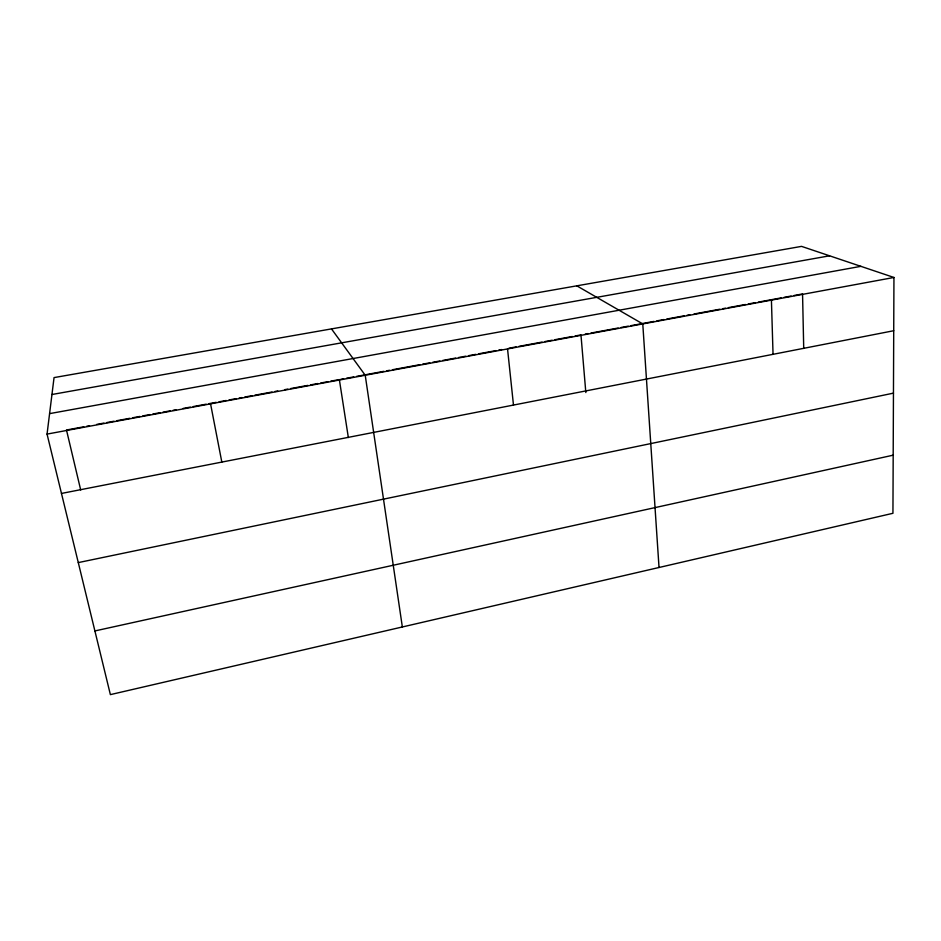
<?xml version="1.0" encoding="UTF-8"?>
<svg xmlns="http://www.w3.org/2000/svg" width="941" height="941" viewBox="0 0 941 941"><rect width="100%" height="100%" fill="white"/><g stroke="black" fill="none" stroke-linecap="round" stroke-linejoin="round"><path stroke-width="1.41" d="M893.95 277.466L892.938 513.292L110.379 694.623L47.05 434.095L54.049 377.6L801.544 246.377L893.95 277.466L47.05 434.095M94.9 630.94L893.185 455.173M78.279 562.6L893.456 393.138M61.471 493.437L893.715 330.726M83.761 426.814L66.482 430.002L80.691 489.967M86.643 426.285L89.513 425.744M96.723 424.415L103.922 423.085M106.792 422.556L114.002 421.227M116.872 420.686L129.834 418.298M132.716 417.757L139.915 416.428M142.797 415.898L149.995 414.569M152.877 414.028L160.076 412.699M162.958 412.17L170.156 410.841M173.038 410.311L175.92 409.77M183.119 408.441L190.317 407.112M193.199 406.583L206.161 404.183M209.02 403.654L216.183 402.336M219.053 401.807L226.205 400.478M229.075 399.949L236.238 398.619M239.096 398.09L241.966 397.561M244.825 397.031L251.988 395.714M254.858 395.185L272.043 392.009M274.901 391.48L277.771 390.95M284.923 389.621L287.793 389.092M290.651 388.562L307.836 385.387M310.706 384.857L317.87 383.54M320.728 383.011L327.891 381.681M330.75 381.152L339.348 379.564L348.346 437.553M340.783 379.294L343.653 378.764M346.523 378.235L353.698 376.906M356.58 376.376L363.755 375.047M366.625 374.518L383.857 371.33M386.727 370.801L389.598 370.272M392.468 369.742L419.745 364.696M422.615 364.167L429.802 362.838M432.672 362.309L439.847 360.979M442.717 360.45L455.644 358.062M458.514 357.533L461.384 357.004M462.819 356.733L465.701 356.204M468.583 355.674L475.781 354.345M478.663 353.804L495.954 350.617M498.836 350.076L501.718 349.546M508.916 348.217L516.127 346.888M519.009 346.347L542.063 342.089M544.945 341.559L552.144 340.23M555.025 339.689L572.316 336.502M575.198 335.961L580.962 334.902L585.831 392.55M585.255 334.102L588.113 333.573M590.983 333.043L618.19 328.021M621.06 327.492L628.223 326.162M631.082 325.633L653.995 321.399M656.865 320.869L664.017 319.54M666.887 319.011L684.072 315.835M686.942 315.306L689.8 314.776M694.093 313.988L719.783 309.236M722.641 308.707L725.487 308.178M728.346 307.648L745.472 304.484M748.33 303.955L755.458 302.637M758.317 302.108L781.148 297.897M784.006 297.368L791.134 296.05M793.992 295.521L802.555 293.933L803.72 348.441M49.591 413.628L860.874 266.338M51.955 394.502L829.562 255.811M576.809 285.829L642.774 323.916L659.029 567.482M331.491 328.903L365.226 375.247L402.348 626.965M210.561 403.854L221.829 462.078M507.54 348.923L513.48 405.065M771.42 300.12L773.043 354.31"/></g></svg>
